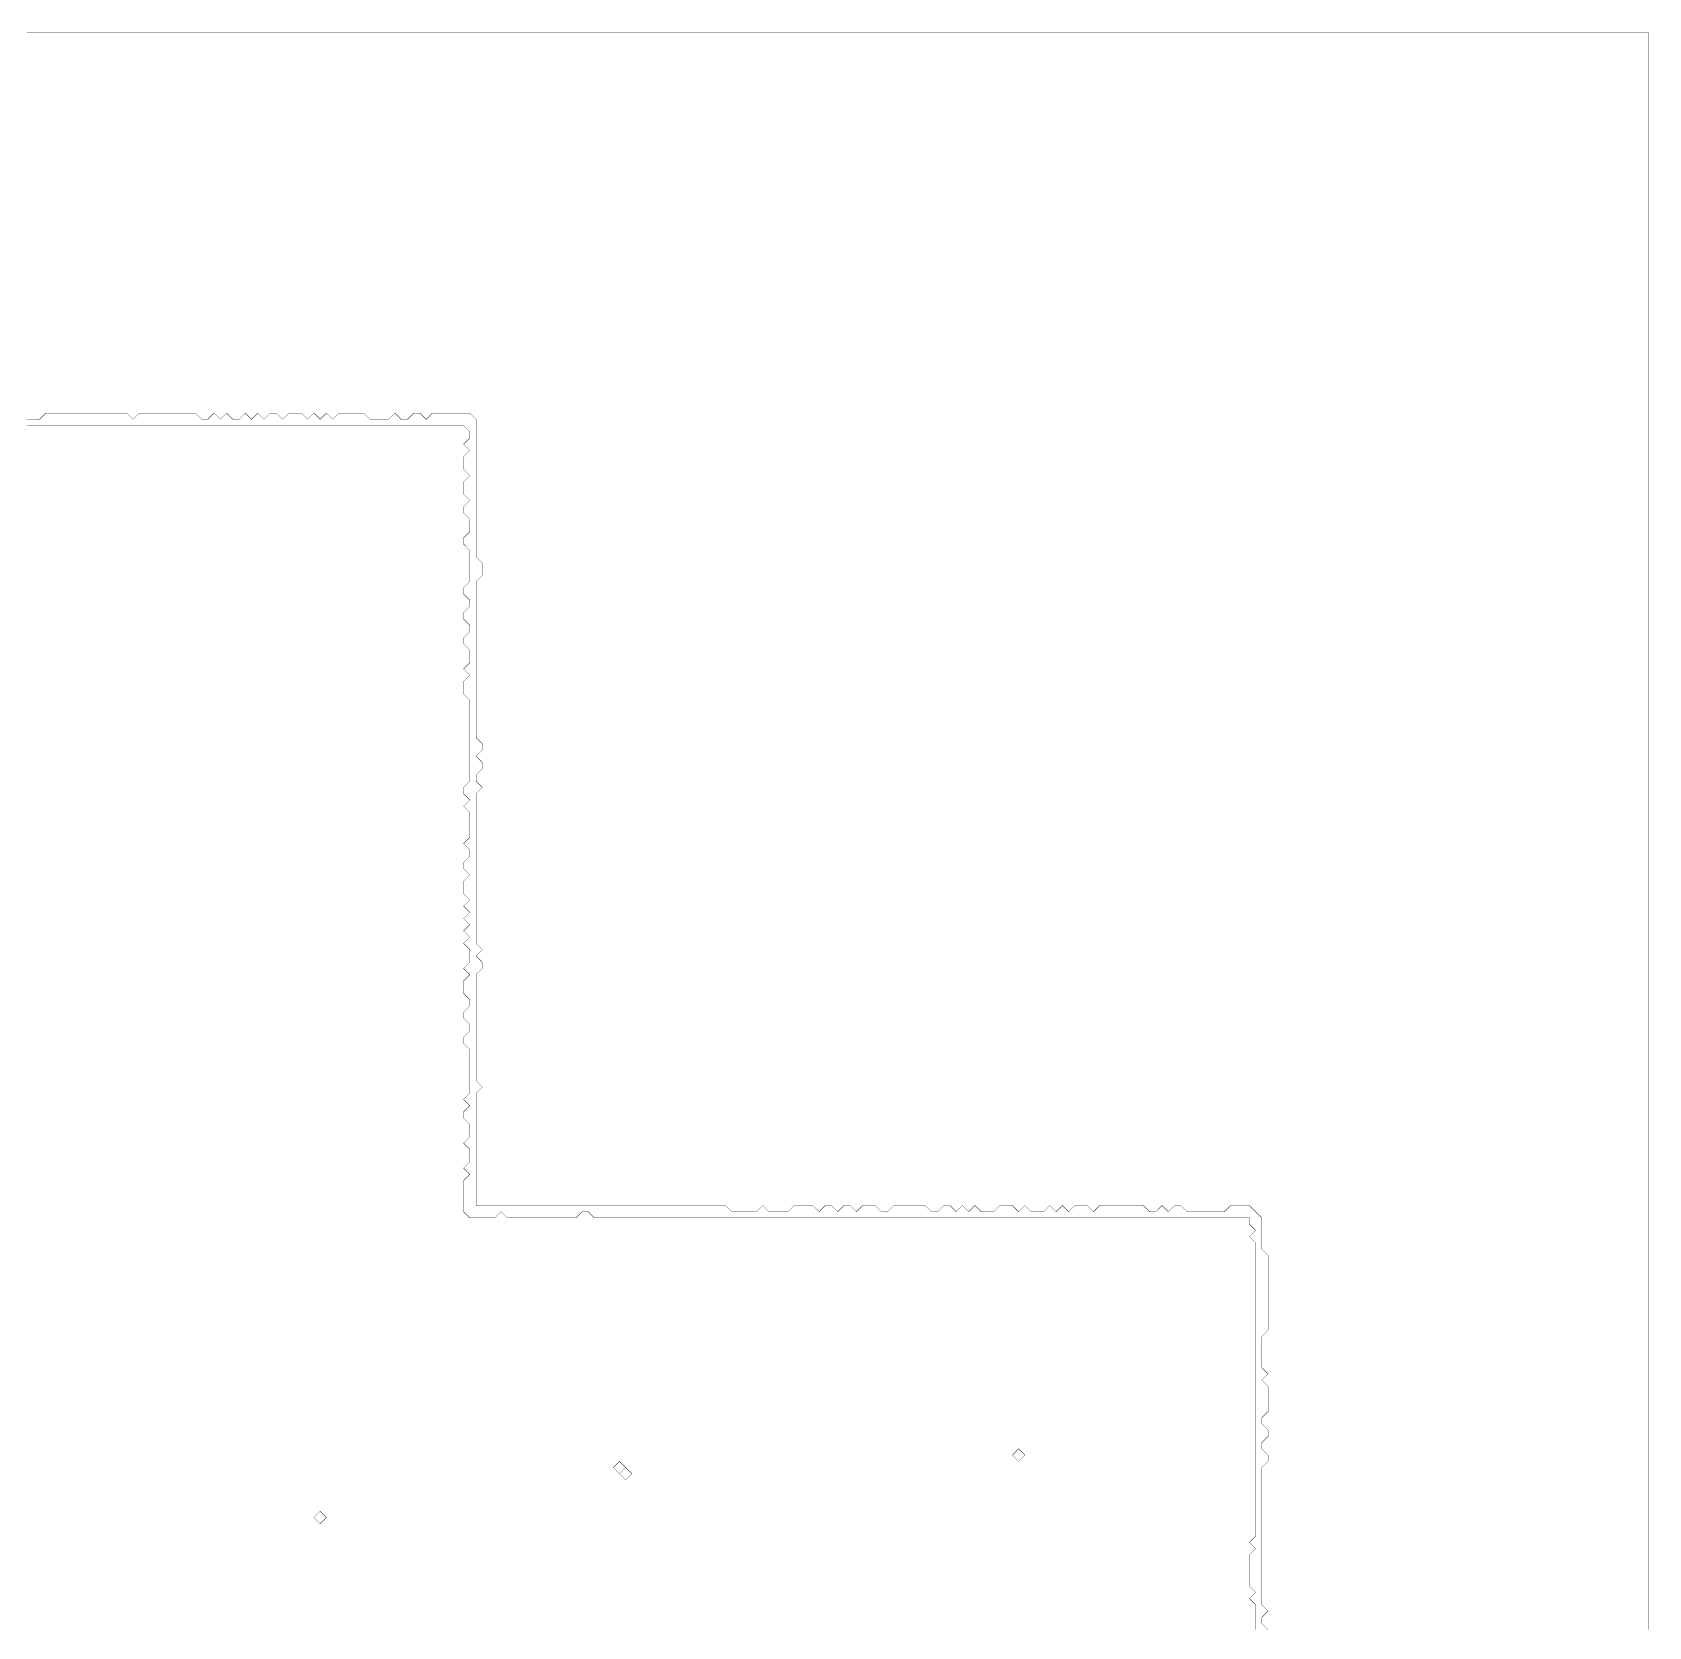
# Model space of a CAD drawing. Header units: metres. Extents: x 0 to 4879, y -4879 to 0.
# Drawn here: x 2404 to 4879, y -2439 to 0 of the extents above; entities that cross this region are included whole.
import ezdxf

# ---------------------------------------------------------------- set-up
doc = ezdxf.new("R2010")
doc.units = ezdxf.units.M
doc.layers.add('conductor', color=1, linetype='Continuous')
doc.layers.add('substrate', color=5, linetype='Continuous')

msp = doc.modelspace()

# ---------------------------------------------------------------- linework, layer by layer
at = {"layer": 'conductor', "const_width": 0.5}
msp.add_lwpolyline([(4277, -2444), (4277, -2434.453125), (4277, -2424.90625), (4277, -2415.359375), (4277, -2405.8125), (4267.453125, -2396.265625), (4277, -2386.71875), (4267.453125, -2377.171875), (4267.453125, -2367.625), (4267.453125, -2358.078125), (4267.453125, -2348.53125), (4267.453125, -2338.984375), (4267.453125, -2329.4375), (4277, -2319.890625), (4267.453125, -2310.34375), (4277, -2300.796875), (4277, -2291.25), (4277, -2281.703125), (4277, -2272.15625), (4277, -2262.609375), (4277, -2253.0625), (4277, -2243.515625), (4277, -2233.96875), (4277, -2224.421875), (4277, -2214.875), (4277, -2205.328125), (4277, -2195.78125), (4277, -2186.234375), (4277, -2176.6875), (4277, -2167.140625), (4277, -2157.59375), (4277, -2148.046875), (4277, -2138.5), (4277, -2128.953125), (4277, -2119.40625), (4277, -2109.859375), (4277, -2100.3125), (4277, -2090.765625), (4277, -2081.21875), (4277, -2071.671875), (4277, -2062.125), (4277, -2052.578125), (4277, -2043.03125), (4277, -2033.484375), (4277, -2023.9375), (4277, -2014.390625), (4277, -2004.84375), (4277, -1995.296875), (4277, -1985.75), (4277, -1976.203125), (4277, -1966.65625), (4277, -1957.109375), (4277, -1947.5625), (4277, -1938.015625), (4277, -1928.46875), (4277, -1918.921875), (4277, -1909.375), (4277, -1899.828125), (4277, -1890.28125), (4277, -1880.734375), (4277, -1871.1875), (4277, -1861.640625), (4277, -1852.09375), (4267.453125, -1842.546875), (4277, -1833), (4267.453125, -1823.453125), (4267.453125, -1813.90625), (4257.90625, -1813.90625), (4248.359375, -1813.90625), (4238.8125, -1813.90625), (4229.265625, -1813.90625), (4219.71875, -1813.90625), (4210.171875, -1813.90625), (4200.625, -1813.90625), (4191.078125, -1813.90625), (4181.53125, -1813.90625), (4171.984375, -1813.90625), (4162.4375, -1813.90625), (4152.890625, -1813.90625), (4143.34375, -1813.90625), (4133.796875, -1813.90625), (4124.25, -1813.90625), (4114.703125, -1813.90625), (4105.15625, -1813.90625), (4095.609375, -1813.90625), (4086.0625, -1813.90625), (4076.515625, -1813.90625), (4066.96875, -1813.90625), (4057.421875, -1813.90625), (4047.875, -1813.90625), (4038.328125, -1813.90625), (4028.78125, -1813.90625), (4019.234375, -1813.90625), (4009.6875, -1813.90625), (4000.140625, -1813.90625), (3990.59375, -1813.90625), (3981.046875, -1813.90625), (3971.5, -1813.90625), (3961.953125, -1813.90625), (3952.40625, -1813.90625), (3942.859375, -1813.90625), (3933.3125, -1813.90625), (3923.765625, -1813.90625), (3914.21875, -1813.90625), (3904.671875, -1813.90625), (3895.125, -1813.90625), (3885.578125, -1813.90625), (3876.03125, -1813.90625), (3866.484375, -1813.90625), (3856.9375, -1813.90625), (3847.390625, -1813.90625), (3837.84375, -1813.90625), (3828.296875, -1813.90625), (3818.75, -1813.90625), (3809.203125, -1813.90625), (3799.65625, -1813.90625), (3790.109375, -1813.90625), (3780.5625, -1813.90625), (3771.015625, -1813.90625), (3761.46875, -1813.90625), (3751.921875, -1813.90625), (3742.375, -1813.90625), (3732.828125, -1813.90625), (3723.28125, -1813.90625), (3713.734375, -1813.90625), (3704.1875, -1813.90625), (3694.640625, -1813.90625), (3685.09375, -1813.90625), (3675.546875, -1813.90625), (3666, -1813.90625), (3656.453125, -1813.90625), (3646.90625, -1813.90625), (3637.359375, -1813.90625), (3627.8125, -1813.90625), (3618.265625, -1813.90625), (3608.71875, -1813.90625), (3599.171875, -1813.90625), (3589.625, -1813.90625), (3580.078125, -1813.90625), (3570.53125, -1813.90625), (3560.984375, -1813.90625), (3551.4375, -1813.90625), (3541.890625, -1813.90625), (3532.34375, -1813.90625), (3522.796875, -1813.90625), (3513.25, -1813.90625), (3503.703125, -1813.90625), (3494.15625, -1813.90625), (3484.609375, -1813.90625), (3475.0625, -1813.90625), (3465.515625, -1813.90625), (3455.96875, -1813.90625), (3446.421875, -1813.90625), (3436.875, -1813.90625), (3427.328125, -1813.90625), (3417.78125, -1813.90625), (3408.234375, -1813.90625), (3398.6875, -1813.90625), (3389.140625, -1813.90625), (3379.59375, -1813.90625), (3370.046875, -1813.90625), (3360.5, -1813.90625), (3350.953125, -1813.90625), (3341.40625, -1813.90625), (3331.859375, -1813.90625), (3322.3125, -1813.90625), (3312.765625, -1813.90625), (3303.21875, -1813.90625), (3293.671875, -1813.90625), (3284.125, -1813.90625), (3274.578125, -1813.90625), (3265.03125, -1813.90625), (3255.484375, -1804.359375), (3245.9375, -1804.359375), (3236.390625, -1813.90625), (3226.84375, -1813.90625), (3217.296875, -1813.90625), (3207.75, -1813.90625), (3198.203125, -1813.90625), (3188.65625, -1813.90625), (3179.109375, -1813.90625), (3169.5625, -1813.90625), (3160.015625, -1813.90625), (3150.46875, -1813.90625), (3140.921875, -1813.90625), (3131.375, -1813.90625), (3121.828125, -1804.359375), (3112.28125, -1813.90625), (3102.734375, -1813.90625), (3093.1875, -1813.90625), (3083.640625, -1813.90625), (3074.09375, -1813.90625), (3064.546875, -1804.359375), (3064.546875, -1794.8125), (3064.546875, -1785.265625), (3064.546875, -1775.71875), (3064.546875, -1766.171875), (3064.546875, -1756.625), (3074.09375, -1747.078125), (3064.546875, -1737.53125), (3074.09375, -1727.984375), (3074.09375, -1718.4375), (3074.09375, -1708.890625), (3064.546875, -1699.34375), (3074.09375, -1689.796875), (3074.09375, -1680.25), (3074.09375, -1670.703125), (3064.546875, -1661.15625), (3064.546875, -1651.609375), (3074.09375, -1642.0625), (3064.546875, -1632.515625), (3074.09375, -1622.96875), (3074.09375, -1613.421875), (3074.09375, -1603.875), (3074.09375, -1594.328125), (3074.09375, -1584.78125), (3074.09375, -1575.234375), (3074.09375, -1565.6875), (3074.09375, -1556.140625), (3064.546875, -1546.59375), (3064.546875, -1537.046875), (3074.09375, -1527.5), (3074.09375, -1517.953125), (3064.546875, -1508.40625), (3064.546875, -1498.859375), (3074.09375, -1489.3125), (3074.09375, -1479.765625), (3064.546875, -1470.21875), (3064.546875, -1460.671875), (3064.546875, -1451.125), (3074.09375, -1441.578125), (3064.546875, -1432.03125), (3074.09375, -1422.484375), (3074.09375, -1412.9375), (3074.09375, -1403.390625), (3064.546875, -1393.84375), (3074.09375, -1384.296875), (3064.546875, -1374.75), (3074.09375, -1365.203125), (3064.546875, -1355.65625), (3074.09375, -1346.109375), (3064.546875, -1336.5625), (3074.09375, -1327.015625), (3064.546875, -1317.46875), (3064.546875, -1307.921875), (3064.546875, -1298.375), (3074.09375, -1288.828125), (3064.546875, -1279.28125), (3064.546875, -1269.734375), (3074.09375, -1260.1875), (3074.09375, -1250.640625), (3064.546875, -1241.09375), (3074.09375, -1231.546875), (3074.09375, -1222), (3074.09375, -1212.453125), (3074.09375, -1202.90625), (3074.09375, -1193.359375), (3064.546875, -1183.8125), (3074.09375, -1174.265625), (3064.546875, -1164.71875), (3064.546875, -1155.171875), (3074.09375, -1145.625), (3074.09375, -1136.078125), (3074.09375, -1126.53125), (3074.09375, -1116.984375), (3074.09375, -1107.4375), (3074.09375, -1097.890625), (3074.09375, -1088.34375), (3074.09375, -1078.796875), (3074.09375, -1069.25), (3074.09375, -1059.703125), (3074.09375, -1050.15625), (3074.09375, -1040.609375), (3074.09375, -1031.0625), (3074.09375, -1021.515625), (3064.546875, -1011.96875), (3064.546875, -1002.421875), (3064.546875, -992.875), (3074.09375, -983.328125), (3064.546875, -973.78125), (3074.09375, -964.234375), (3074.09375, -954.6875), (3074.09375, -945.140625), (3064.546875, -935.59375), (3064.546875, -926.046875), (3074.09375, -916.5), (3074.09375, -906.953125), (3064.546875, -897.40625), (3064.546875, -887.859375), (3074.09375, -878.3125), (3074.09375, -868.765625), (3064.546875, -859.21875), (3064.546875, -849.671875), (3074.09375, -840.125), (3074.09375, -830.578125), (3074.09375, -821.03125), (3074.09375, -811.484375), (3074.09375, -801.9375), (3074.09375, -792.390625), (3064.546875, -782.84375), (3064.546875, -773.296875), (3074.09375, -763.75), (3074.09375, -754.203125), (3074.09375, -744.65625), (3064.546875, -735.109375), (3064.546875, -725.5625), (3074.09375, -716.015625), (3064.546875, -706.46875), (3064.546875, -696.921875), (3064.546875, -687.375), (3074.09375, -677.828125), (3064.546875, -668.28125), (3064.546875, -658.734375), (3064.546875, -649.1875), (3074.09375, -639.640625), (3064.546875, -630.09375), (3074.09375, -620.546875), (3074.09375, -611), (3064.546875, -601.453125), (3055, -601.453125), (3045.453125, -601.453125), (3035.90625, -601.453125), (3026.359375, -601.453125), (3016.8125, -601.453125), (3007.265625, -601.453125), (2997.71875, -601.453125), (2988.171875, -601.453125), (2978.625, -601.453125), (2969.078125, -601.453125), (2959.53125, -601.453125), (2949.984375, -601.453125), (2940.4375, -601.453125), (2930.890625, -601.453125), (2921.34375, -601.453125), (2911.796875, -601.453125), (2902.25, -601.453125), (2892.703125, -601.453125), (2883.15625, -601.453125), (2873.609375, -601.453125), (2864.0625, -601.453125), (2854.515625, -601.453125), (2844.96875, -601.453125), (2835.421875, -601.453125), (2825.875, -601.453125), (2816.328125, -601.453125), (2806.78125, -601.453125), (2797.234375, -601.453125), (2787.6875, -601.453125), (2778.140625, -601.453125), (2768.59375, -601.453125), (2759.046875, -601.453125), (2749.5, -601.453125), (2739.953125, -601.453125), (2730.40625, -601.453125), (2720.859375, -601.453125), (2711.3125, -601.453125), (2701.765625, -601.453125), (2692.21875, -601.453125), (2682.671875, -601.453125), (2673.125, -601.453125), (2663.578125, -601.453125), (2654.03125, -601.453125), (2644.484375, -601.453125), (2634.9375, -601.453125), (2625.390625, -601.453125), (2615.84375, -601.453125), (2606.296875, -601.453125), (2596.75, -601.453125), (2587.203125, -601.453125), (2577.65625, -601.453125), (2568.109375, -601.453125), (2558.5625, -601.453125), (2549.015625, -601.453125), (2539.46875, -601.453125), (2529.921875, -601.453125), (2520.375, -601.453125), (2510.828125, -601.453125), (2501.28125, -601.453125), (2491.734375, -601.453125), (2482.1875, -601.453125), (2472.640625, -601.453125), (2463.09375, -601.453125), (2453.546875, -601.453125), (2444, -601.453125), (2434.453125, -601.453125), (2424.90625, -601.453125), (2415.359375, -601.453125), (2405.8125, -601.453125), (2396.265625, -601.453125)], dxfattribs=at)
for points in [[(3904.671875, -2176.6875), (3914.21875, -2167.140625), (3923.765625, -2176.6875), (3914.21875, -2186.234375)], [(3293.671875, -2195.78125), (3303.21875, -2186.234375), (3312.765625, -2195.78125), (3303.21875, -2205.328125)], [(3303.21875, -2205.328125), (3312.765625, -2195.78125), (3322.3125, -2205.328125), (3312.765625, -2214.875)], [(2835.421875, -2272.15625), (2844.96875, -2262.609375), (2854.515625, -2272.15625), (2844.96875, -2281.703125)]]:
    msp.add_lwpolyline(points, close=True, dxfattribs=at)
at = {"layer": 'substrate', "const_width": 0.5}
for points in [[(4878.453125, -2444), (4878.453125, -2434.453125), (4878.453125, -2424.90625), (4878.453125, -2415.359375), (4878.453125, -2405.8125), (4878.453125, -2396.265625), (4878.453125, -2386.71875), (4878.453125, -2377.171875), (4878.453125, -2367.625), (4878.453125, -2358.078125), (4878.453125, -2348.53125), (4878.453125, -2338.984375), (4878.453125, -2329.4375), (4878.453125, -2319.890625), (4878.453125, -2310.34375), (4878.453125, -2300.796875), (4878.453125, -2291.25), (4878.453125, -2281.703125), (4878.453125, -2272.15625), (4878.453125, -2262.609375), (4878.453125, -2253.0625), (4878.453125, -2243.515625), (4878.453125, -2233.96875), (4878.453125, -2224.421875), (4878.453125, -2214.875), (4878.453125, -2205.328125), (4878.453125, -2195.78125), (4878.453125, -2186.234375), (4878.453125, -2176.6875), (4878.453125, -2167.140625), (4878.453125, -2157.59375), (4878.453125, -2148.046875), (4878.453125, -2138.5), (4878.453125, -2128.953125), (4878.453125, -2119.40625), (4878.453125, -2109.859375), (4878.453125, -2100.3125), (4878.453125, -2090.765625), (4878.453125, -2081.21875), (4878.453125, -2071.671875), (4878.453125, -2062.125), (4878.453125, -2052.578125), (4878.453125, -2043.03125), (4878.453125, -2033.484375), (4878.453125, -2023.9375), (4878.453125, -2014.390625), (4878.453125, -2004.84375), (4878.453125, -1995.296875), (4878.453125, -1985.75), (4878.453125, -1976.203125), (4878.453125, -1966.65625), (4878.453125, -1957.109375), (4878.453125, -1947.5625), (4878.453125, -1938.015625), (4878.453125, -1928.46875), (4878.453125, -1918.921875), (4878.453125, -1909.375), (4878.453125, -1899.828125), (4878.453125, -1890.28125), (4878.453125, -1880.734375), (4878.453125, -1871.1875), (4878.453125, -1861.640625), (4878.453125, -1852.09375), (4878.453125, -1842.546875), (4878.453125, -1833), (4878.453125, -1823.453125), (4878.453125, -1813.90625), (4878.453125, -1804.359375), (4878.453125, -1794.8125), (4878.453125, -1785.265625), (4878.453125, -1775.71875), (4878.453125, -1766.171875), (4878.453125, -1756.625), (4878.453125, -1747.078125), (4878.453125, -1737.53125), (4878.453125, -1727.984375), (4878.453125, -1718.4375), (4878.453125, -1708.890625), (4878.453125, -1699.34375), (4878.453125, -1689.796875), (4878.453125, -1680.25), (4878.453125, -1670.703125), (4878.453125, -1661.15625), (4878.453125, -1651.609375), (4878.453125, -1642.0625), (4878.453125, -1632.515625), (4878.453125, -1622.96875), (4878.453125, -1613.421875), (4878.453125, -1603.875), (4878.453125, -1594.328125), (4878.453125, -1584.78125), (4878.453125, -1575.234375), (4878.453125, -1565.6875), (4878.453125, -1556.140625), (4878.453125, -1546.59375), (4878.453125, -1537.046875), (4878.453125, -1527.5), (4878.453125, -1517.953125), (4878.453125, -1508.40625), (4878.453125, -1498.859375), (4878.453125, -1489.3125), (4878.453125, -1479.765625), (4878.453125, -1470.21875), (4878.453125, -1460.671875), (4878.453125, -1451.125), (4878.453125, -1441.578125), (4878.453125, -1432.03125), (4878.453125, -1422.484375), (4878.453125, -1412.9375), (4878.453125, -1403.390625), (4878.453125, -1393.84375), (4878.453125, -1384.296875), (4878.453125, -1374.75), (4878.453125, -1365.203125), (4878.453125, -1355.65625), (4878.453125, -1346.109375), (4878.453125, -1336.5625), (4878.453125, -1327.015625), (4878.453125, -1317.46875), (4878.453125, -1307.921875), (4878.453125, -1298.375), (4878.453125, -1288.828125), (4878.453125, -1279.28125), (4878.453125, -1269.734375), (4878.453125, -1260.1875), (4878.453125, -1250.640625), (4878.453125, -1241.09375), (4878.453125, -1231.546875), (4878.453125, -1222), (4878.453125, -1212.453125), (4878.453125, -1202.90625), (4878.453125, -1193.359375), (4878.453125, -1183.8125), (4878.453125, -1174.265625), (4878.453125, -1164.71875), (4878.453125, -1155.171875), (4878.453125, -1145.625), (4878.453125, -1136.078125), (4878.453125, -1126.53125), (4878.453125, -1116.984375), (4878.453125, -1107.4375), (4878.453125, -1097.890625), (4878.453125, -1088.34375), (4878.453125, -1078.796875), (4878.453125, -1069.25), (4878.453125, -1059.703125), (4878.453125, -1050.15625), (4878.453125, -1040.609375), (4878.453125, -1031.0625), (4878.453125, -1021.515625), (4878.453125, -1011.96875), (4878.453125, -1002.421875), (4878.453125, -992.875), (4878.453125, -983.328125), (4878.453125, -973.78125), (4878.453125, -964.234375), (4878.453125, -954.6875), (4878.453125, -945.140625), (4878.453125, -935.59375), (4878.453125, -926.046875), (4878.453125, -916.5), (4878.453125, -906.953125), (4878.453125, -897.40625), (4878.453125, -887.859375), (4878.453125, -878.3125), (4878.453125, -868.765625), (4878.453125, -859.21875), (4878.453125, -849.671875), (4878.453125, -840.125), (4878.453125, -830.578125), (4878.453125, -821.03125), (4878.453125, -811.484375), (4878.453125, -801.9375), (4878.453125, -792.390625), (4878.453125, -782.84375), (4878.453125, -773.296875), (4878.453125, -763.75), (4878.453125, -754.203125), (4878.453125, -744.65625), (4878.453125, -735.109375), (4878.453125, -725.5625), (4878.453125, -716.015625), (4878.453125, -706.46875), (4878.453125, -696.921875), (4878.453125, -687.375), (4878.453125, -677.828125), (4878.453125, -668.28125), (4878.453125, -658.734375), (4878.453125, -649.1875), (4878.453125, -639.640625), (4878.453125, -630.09375), (4878.453125, -620.546875), (4878.453125, -611), (4878.453125, -601.453125), (4878.453125, -591.90625), (4878.453125, -582.359375), (4878.453125, -572.8125), (4878.453125, -563.265625), (4878.453125, -553.71875), (4878.453125, -544.171875), (4878.453125, -534.625), (4878.453125, -525.078125), (4878.453125, -515.53125), (4878.453125, -505.984375), (4878.453125, -496.4375), (4878.453125, -486.890625), (4878.453125, -477.34375), (4878.453125, -467.796875), (4878.453125, -458.25), (4878.453125, -448.703125), (4878.453125, -439.15625), (4878.453125, -429.609375), (4878.453125, -420.0625), (4878.453125, -410.515625), (4878.453125, -400.96875), (4878.453125, -391.421875), (4878.453125, -381.875), (4878.453125, -372.328125), (4878.453125, -362.78125), (4878.453125, -353.234375), (4878.453125, -343.6875), (4878.453125, -334.140625), (4878.453125, -324.59375), (4878.453125, -315.046875), (4878.453125, -305.5), (4878.453125, -295.953125), (4878.453125, -286.40625), (4878.453125, -276.859375), (4878.453125, -267.3125), (4878.453125, -257.765625), (4878.453125, -248.21875), (4878.453125, -238.671875), (4878.453125, -229.125), (4878.453125, -219.578125), (4878.453125, -210.03125), (4878.453125, -200.484375), (4878.453125, -190.9375), (4878.453125, -181.390625), (4878.453125, -171.84375), (4878.453125, -162.296875), (4878.453125, -152.75), (4878.453125, -143.203125), (4878.453125, -133.65625), (4878.453125, -124.109375), (4878.453125, -114.5625), (4878.453125, -105.015625), (4878.453125, -95.46875), (4878.453125, -85.921875), (4878.453125, -76.375), (4878.453125, -66.828125), (4878.453125, -57.28125), (4878.453125, -47.734375), (4878.453125, -38.1875), (4878.453125, -28.640625), (4878.453125, -19.09375), (4878.453125, -9.546875), (4878.453125, 0), (4868.90625, 0), (4859.359375, 0), (4849.8125, 0), (4840.265625, 0), (4830.71875, 0), (4821.171875, 0), (4811.625, 0), (4802.078125, 0), (4792.53125, 0), (4782.984375, 0), (4773.4375, 0), (4763.890625, 0), (4754.34375, 0), (4744.796875, 0), (4735.25, 0), (4725.703125, 0), (4716.15625, 0), (4706.609375, 0), (4697.0625, 0), (4687.515625, 0), (4677.96875, 0), (4668.421875, 0), (4658.875, 0), (4649.328125, 0), (4639.78125, 0), (4630.234375, 0), (4620.6875, 0), (4611.140625, 0), (4601.59375, 0), (4592.046875, 0), (4582.5, 0), (4572.953125, 0), (4563.40625, 0), (4553.859375, 0), (4544.3125, 0), (4534.765625, 0), (4525.21875, 0), (4515.671875, 0), (4506.125, 0), (4496.578125, 0), (4487.03125, 0), (4477.484375, 0), (4467.9375, 0), (4458.390625, 0), (4448.84375, 0), (4439.296875, 0), (4429.75, 0), (4420.203125, 0), (4410.65625, 0), (4401.109375, 0), (4391.5625, 0), (4382.015625, 0), (4372.46875, 0), (4362.921875, 0), (4353.375, 0), (4343.828125, 0), (4334.28125, 0), (4324.734375, 0), (4315.1875, 0), (4305.640625, 0), (4296.09375, 0), (4286.546875, 0), (4277, 0), (4267.453125, 0), (4257.90625, 0), (4248.359375, 0), (4238.8125, 0), (4229.265625, 0), (4219.71875, 0), (4210.171875, 0), (4200.625, 0), (4191.078125, 0), (4181.53125, 0), (4171.984375, 0), (4162.4375, 0), (4152.890625, 0), (4143.34375, 0), (4133.796875, 0), (4124.25, 0), (4114.703125, 0), (4105.15625, 0), (4095.609375, 0), (4086.0625, 0), (4076.515625, 0), (4066.96875, 0), (4057.421875, 0), (4047.875, 0), (4038.328125, 0), (4028.78125, 0), (4019.234375, 0), (4009.6875, 0), (4000.140625, 0), (3990.59375, 0), (3981.046875, 0), (3971.5, 0), (3961.953125, 0), (3952.40625, 0), (3942.859375, 0), (3933.3125, 0), (3923.765625, 0), (3914.21875, 0), (3904.671875, 0), (3895.125, 0), (3885.578125, 0), (3876.03125, 0), (3866.484375, 0), (3856.9375, 0), (3847.390625, 0), (3837.84375, 0), (3828.296875, 0), (3818.75, 0), (3809.203125, 0), (3799.65625, 0), (3790.109375, 0), (3780.5625, 0), (3771.015625, 0), (3761.46875, 0), (3751.921875, 0), (3742.375, 0), (3732.828125, 0), (3723.28125, 0), (3713.734375, 0), (3704.1875, 0), (3694.640625, 0), (3685.09375, 0), (3675.546875, 0), (3666, 0), (3656.453125, 0), (3646.90625, 0), (3637.359375, 0), (3627.8125, 0), (3618.265625, 0), (3608.71875, 0), (3599.171875, 0), (3589.625, 0), (3580.078125, 0), (3570.53125, 0), (3560.984375, 0), (3551.4375, 0), (3541.890625, 0), (3532.34375, 0), (3522.796875, 0), (3513.25, 0), (3503.703125, 0), (3494.15625, 0), (3484.609375, 0), (3475.0625, 0), (3465.515625, 0), (3455.96875, 0), (3446.421875, 0), (3436.875, 0), (3427.328125, 0), (3417.78125, 0), (3408.234375, 0), (3398.6875, 0), (3389.140625, 0), (3379.59375, 0), (3370.046875, 0), (3360.5, 0), (3350.953125, 0), (3341.40625, 0), (3331.859375, 0), (3322.3125, 0), (3312.765625, 0), (3303.21875, 0), (3293.671875, 0), (3284.125, 0), (3274.578125, 0), (3265.03125, 0), (3255.484375, 0), (3245.9375, 0), (3236.390625, 0), (3226.84375, 0), (3217.296875, 0), (3207.75, 0), (3198.203125, 0), (3188.65625, 0), (3179.109375, 0), (3169.5625, 0), (3160.015625, 0), (3150.46875, 0), (3140.921875, 0), (3131.375, 0), (3121.828125, 0), (3112.28125, 0), (3102.734375, 0), (3093.1875, 0), (3083.640625, 0), (3074.09375, 0), (3064.546875, 0), (3055, 0), (3045.453125, 0), (3035.90625, 0), (3026.359375, 0), (3016.8125, 0), (3007.265625, 0), (2997.71875, 0), (2988.171875, 0), (2978.625, 0), (2969.078125, 0), (2959.53125, 0), (2949.984375, 0), (2940.4375, 0), (2930.890625, 0), (2921.34375, 0), (2911.796875, 0), (2902.25, 0), (2892.703125, 0), (2883.15625, 0), (2873.609375, 0), (2864.0625, 0), (2854.515625, 0), (2844.96875, 0), (2835.421875, 0), (2825.875, 0), (2816.328125, 0), (2806.78125, 0), (2797.234375, 0), (2787.6875, 0), (2778.140625, 0), (2768.59375, 0), (2759.046875, 0), (2749.5, 0), (2739.953125, 0), (2730.40625, 0), (2720.859375, 0), (2711.3125, 0), (2701.765625, 0), (2692.21875, 0), (2682.671875, 0), (2673.125, 0), (2663.578125, 0), (2654.03125, 0), (2644.484375, 0), (2634.9375, 0), (2625.390625, 0), (2615.84375, 0), (2606.296875, 0), (2596.75, 0), (2587.203125, 0), (2577.65625, 0), (2568.109375, 0), (2558.5625, 0), (2549.015625, 0), (2539.46875, 0), (2529.921875, 0), (2520.375, 0), (2510.828125, 0), (2501.28125, 0), (2491.734375, 0), (2482.1875, 0), (2472.640625, 0), (2463.09375, 0), (2453.546875, 0), (2444, 0), (2434.453125, 0), (2424.90625, 0), (2415.359375, 0), (2405.8125, 0), (2396.265625, 0)], [(2396.265625, -591.90625), (2405.8125, -591.90625), (2415.359375, -591.90625), (2424.90625, -582.359375), (2434.453125, -582.359375), (2444, -582.359375), (2453.546875, -582.359375), (2463.09375, -582.359375), (2472.640625, -582.359375), (2482.1875, -582.359375), (2491.734375, -582.359375), (2501.28125, -582.359375), (2510.828125, -582.359375), (2520.375, -582.359375), (2529.921875, -582.359375), (2539.46875, -582.359375), (2549.015625, -582.359375), (2558.5625, -591.90625), (2568.109375, -582.359375), (2577.65625, -582.359375), (2587.203125, -582.359375), (2596.75, -582.359375), (2606.296875, -582.359375), (2615.84375, -582.359375), (2625.390625, -582.359375), (2634.9375, -582.359375), (2644.484375, -582.359375), (2654.03125, -582.359375), (2663.578125, -591.90625), (2673.125, -591.90625), (2682.671875, -582.359375), (2692.21875, -591.90625), (2701.765625, -582.359375), (2711.3125, -591.90625), (2720.859375, -591.90625), (2730.40625, -582.359375), (2739.953125, -591.90625), (2749.5, -582.359375), (2759.046875, -591.90625), (2768.59375, -582.359375), (2778.140625, -582.359375), (2787.6875, -591.90625), (2797.234375, -582.359375), (2806.78125, -582.359375), (2816.328125, -582.359375), (2825.875, -591.90625), (2835.421875, -582.359375), (2844.96875, -591.90625), (2854.515625, -582.359375), (2864.0625, -591.90625), (2873.609375, -582.359375), (2883.15625, -582.359375), (2892.703125, -582.359375), (2902.25, -582.359375), (2911.796875, -582.359375), (2921.34375, -591.90625), (2930.890625, -591.90625), (2940.4375, -591.90625), (2949.984375, -591.90625), (2959.53125, -582.359375), (2969.078125, -591.90625), (2978.625, -591.90625), (2988.171875, -582.359375), (2997.71875, -582.359375), (3007.265625, -591.90625), (3016.8125, -582.359375), (3026.359375, -582.359375), (3035.90625, -582.359375), (3045.453125, -582.359375), (3055, -582.359375), (3064.546875, -582.359375), (3074.09375, -582.359375), (3083.640625, -591.90625), (3083.640625, -601.453125), (3083.640625, -611), (3083.640625, -620.546875), (3083.640625, -630.09375), (3083.640625, -639.640625), (3083.640625, -649.1875), (3083.640625, -658.734375), (3083.640625, -668.28125), (3083.640625, -677.828125), (3083.640625, -687.375), (3083.640625, -696.921875), (3083.640625, -706.46875), (3083.640625, -716.015625), (3083.640625, -725.5625), (3083.640625, -735.109375), (3083.640625, -744.65625), (3083.640625, -754.203125), (3083.640625, -763.75), (3083.640625, -773.296875), (3083.640625, -782.84375), (3083.640625, -792.390625), (3083.640625, -801.9375), (3093.1875, -811.484375), (3093.1875, -821.03125), (3093.1875, -830.578125), (3083.640625, -840.125), (3083.640625, -849.671875), (3083.640625, -859.21875), (3083.640625, -868.765625), (3083.640625, -878.3125), (3083.640625, -887.859375), (3083.640625, -897.40625), (3083.640625, -906.953125), (3083.640625, -916.5), (3083.640625, -926.046875), (3083.640625, -935.59375), (3083.640625, -945.140625), (3083.640625, -954.6875), (3083.640625, -964.234375), (3083.640625, -973.78125), (3083.640625, -983.328125), (3083.640625, -992.875), (3083.640625, -1002.421875), (3083.640625, -1011.96875), (3083.640625, -1021.515625), (3083.640625, -1031.0625), (3083.640625, -1040.609375), (3083.640625, -1050.15625), (3083.640625, -1059.703125), (3083.640625, -1069.25), (3083.640625, -1078.796875), (3093.1875, -1088.34375), (3093.1875, -1097.890625), (3083.640625, -1107.4375), (3093.1875, -1116.984375), (3093.1875, -1126.53125), (3083.640625, -1136.078125), (3083.640625, -1145.625), (3093.1875, -1155.171875), (3083.640625, -1164.71875), (3083.640625, -1174.265625), (3083.640625, -1183.8125), (3083.640625, -1193.359375), (3083.640625, -1202.90625), (3083.640625, -1212.453125), (3083.640625, -1222), (3083.640625, -1231.546875), (3083.640625, -1241.09375), (3083.640625, -1250.640625), (3083.640625, -1260.1875), (3083.640625, -1269.734375), (3083.640625, -1279.28125), (3083.640625, -1288.828125), (3083.640625, -1298.375), (3083.640625, -1307.921875), (3083.640625, -1317.46875), (3083.640625, -1327.015625), (3083.640625, -1336.5625), (3083.640625, -1346.109375), (3083.640625, -1355.65625), (3083.640625, -1365.203125), (3083.640625, -1374.75), (3083.640625, -1384.296875), (3083.640625, -1393.84375), (3093.1875, -1403.390625), (3083.640625, -1412.9375), (3093.1875, -1422.484375), (3093.1875, -1432.03125), (3083.640625, -1441.578125), (3083.640625, -1451.125), (3083.640625, -1460.671875), (3083.640625, -1470.21875), (3083.640625, -1479.765625), (3083.640625, -1489.3125), (3083.640625, -1498.859375), (3083.640625, -1508.40625), (3083.640625, -1517.953125), (3083.640625, -1527.5), (3083.640625, -1537.046875), (3083.640625, -1546.59375), (3083.640625, -1556.140625), (3083.640625, -1565.6875), (3083.640625, -1575.234375), (3083.640625, -1584.78125), (3083.640625, -1594.328125), (3083.640625, -1603.875), (3093.1875, -1613.421875), (3083.640625, -1622.96875), (3083.640625, -1632.515625), (3083.640625, -1642.0625), (3083.640625, -1651.609375), (3083.640625, -1661.15625), (3083.640625, -1670.703125), (3083.640625, -1680.25), (3083.640625, -1689.796875), (3083.640625, -1699.34375), (3083.640625, -1708.890625), (3083.640625, -1718.4375), (3083.640625, -1727.984375), (3083.640625, -1737.53125), (3083.640625, -1747.078125), (3083.640625, -1756.625), (3083.640625, -1766.171875), (3083.640625, -1775.71875), (3083.640625, -1785.265625), (3083.640625, -1794.8125), (3093.1875, -1794.8125), (3102.734375, -1794.8125), (3112.28125, -1794.8125), (3121.828125, -1794.8125), (3131.375, -1794.8125), (3140.921875, -1794.8125), (3150.46875, -1794.8125), (3160.015625, -1794.8125), (3169.5625, -1794.8125), (3179.109375, -1794.8125), (3188.65625, -1794.8125), (3198.203125, -1794.8125), (3207.75, -1794.8125), (3217.296875, -1794.8125), (3226.84375, -1794.8125), (3236.390625, -1794.8125), (3245.9375, -1794.8125), (3255.484375, -1794.8125), (3265.03125, -1794.8125), (3274.578125, -1794.8125), (3284.125, -1794.8125), (3293.671875, -1794.8125), (3303.21875, -1794.8125), (3312.765625, -1794.8125), (3322.3125, -1794.8125), (3331.859375, -1794.8125), (3341.40625, -1794.8125), (3350.953125, -1794.8125), (3360.5, -1794.8125), (3370.046875, -1794.8125), (3379.59375, -1794.8125), (3389.140625, -1794.8125), (3398.6875, -1794.8125), (3408.234375, -1794.8125), (3417.78125, -1794.8125), (3427.328125, -1794.8125), (3436.875, -1794.8125), (3446.421875, -1794.8125), (3455.96875, -1794.8125), (3465.515625, -1794.8125), (3475.0625, -1804.359375), (3484.609375, -1804.359375), (3494.15625, -1804.359375), (3503.703125, -1804.359375), (3513.25, -1804.359375), (3522.796875, -1794.8125), (3532.34375, -1804.359375), (3541.890625, -1804.359375), (3551.4375, -1804.359375), (3560.984375, -1804.359375), (3570.53125, -1794.8125), (3580.078125, -1794.8125), (3589.625, -1794.8125), (3599.171875, -1794.8125), (3608.71875, -1804.359375), (3618.265625, -1794.8125), (3627.8125, -1794.8125), (3637.359375, -1804.359375), (3646.90625, -1794.8125), (3656.453125, -1794.8125), (3666, -1804.359375), (3675.546875, -1794.8125), (3685.09375, -1794.8125), (3694.640625, -1794.8125), (3704.1875, -1804.359375), (3713.734375, -1804.359375), (3723.28125, -1794.8125), (3732.828125, -1794.8125), (3742.375, -1794.8125), (3751.921875, -1794.8125), (3761.46875, -1794.8125), (3771.015625, -1794.8125), (3780.5625, -1804.359375), (3790.109375, -1804.359375), (3799.65625, -1794.8125), (3809.203125, -1794.8125), (3818.75, -1804.359375), (3828.296875, -1794.8125), (3837.84375, -1804.359375), (3847.390625, -1794.8125), (3856.9375, -1804.359375), (3866.484375, -1804.359375), (3876.03125, -1804.359375), (3885.578125, -1794.8125), (3895.125, -1794.8125), (3904.671875, -1794.8125), (3914.21875, -1804.359375), (3923.765625, -1794.8125), (3933.3125, -1804.359375), (3942.859375, -1804.359375), (3952.40625, -1804.359375), (3961.953125, -1794.8125), (3971.5, -1804.359375), (3981.046875, -1794.8125), (3990.59375, -1804.359375), (4000.140625, -1794.8125), (4009.6875, -1794.8125), (4019.234375, -1794.8125), (4028.78125, -1804.359375), (4038.328125, -1794.8125), (4047.875, -1794.8125), (4057.421875, -1794.8125), (4066.96875, -1794.8125), (4076.515625, -1794.8125), (4086.0625, -1794.8125), (4095.609375, -1794.8125), (4105.15625, -1794.8125), (4114.703125, -1804.359375), (4124.25, -1804.359375), (4133.796875, -1794.8125), (4143.34375, -1804.359375), (4152.890625, -1794.8125), (4162.4375, -1794.8125), (4171.984375, -1804.359375), (4181.53125, -1804.359375), (4191.078125, -1804.359375), (4200.625, -1804.359375), (4210.171875, -1804.359375), (4219.71875, -1804.359375), (4229.265625, -1804.359375), (4238.8125, -1794.8125), (4248.359375, -1794.8125), (4257.90625, -1794.8125), (4267.453125, -1794.8125), (4277, -1804.359375), (4286.546875, -1813.90625), (4286.546875, -1823.453125), (4286.546875, -1833), (4286.546875, -1842.546875), (4286.546875, -1852.09375), (4286.546875, -1861.640625), (4296.09375, -1871.1875), (4296.09375, -1880.734375), (4296.09375, -1890.28125), (4296.09375, -1899.828125), (4296.09375, -1909.375), (4296.09375, -1918.921875), (4296.09375, -1928.46875), (4296.09375, -1938.015625), (4296.09375, -1947.5625), (4296.09375, -1957.109375), (4296.09375, -1966.65625), (4296.09375, -1976.203125), (4296.09375, -1985.75), (4286.546875, -1995.296875), (4286.546875, -2004.84375), (4286.546875, -2014.390625), (4286.546875, -2023.9375), (4286.546875, -2033.484375), (4286.546875, -2043.03125), (4296.09375, -2052.578125), (4286.546875, -2062.125), (4296.09375, -2071.671875), (4296.09375, -2081.21875), (4296.09375, -2090.765625), (4296.09375, -2100.3125), (4296.09375, -2109.859375), (4286.546875, -2119.40625), (4286.546875, -2128.953125), (4296.09375, -2138.5), (4296.09375, -2148.046875), (4286.546875, -2157.59375), (4286.546875, -2167.140625), (4296.09375, -2176.6875), (4296.09375, -2186.234375), (4286.546875, -2195.78125), (4286.546875, -2205.328125), (4286.546875, -2214.875), (4286.546875, -2224.421875), (4286.546875, -2233.96875), (4286.546875, -2243.515625), (4286.546875, -2253.0625), (4286.546875, -2262.609375), (4286.546875, -2272.15625), (4286.546875, -2281.703125), (4286.546875, -2291.25), (4286.546875, -2300.796875), (4286.546875, -2310.34375), (4286.546875, -2319.890625), (4286.546875, -2329.4375), (4286.546875, -2338.984375), (4286.546875, -2348.53125), (4286.546875, -2358.078125), (4286.546875, -2367.625), (4286.546875, -2377.171875), (4286.546875, -2386.71875), (4286.546875, -2396.265625), (4286.546875, -2405.8125), (4296.09375, -2415.359375), (4286.546875, -2424.90625), (4286.546875, -2434.453125), (4296.09375, -2444)]]:
    msp.add_lwpolyline(points, dxfattribs=at)
msp.add_lwpolyline([(3312.765625, -2205.328125)], close=True, dxfattribs=at)

doc.saveas('drawing.dxf')
